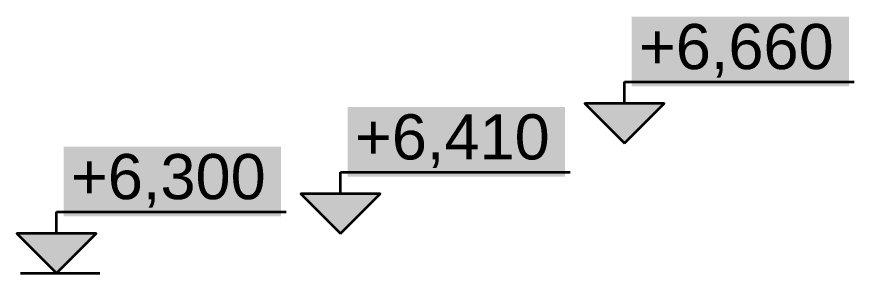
# Model space of a CAD drawing. Header units: metres. Extents: x -13 to 135, y -1 to 10.
# Drawn here: x 10.863 to 13.18, y 6.3 to 7.01 of the extents above; entities that cross this region are included whole.
import ezdxf

# ---------------------------------------------------------------- set-up
doc = ezdxf.new("R2010")
doc.units = ezdxf.units.M
doc.layers.add('A-MASKA', color=7, linetype='Continuous', lineweight=18)
doc.layers.add('A-RZEDNE', color=1, linetype='Continuous', lineweight=25)
doc.styles.add('PL_ARIAL', font='arial.ttf')

msp = doc.modelspace()

# ---------------------------------------------------------------- hatches: boundary and pattern name
at = {"layer": 'A-MASKA', "true_color": 0xffffff}
for points in [[(12.564, 6.8175), (13.1648, 6.8175), (13.1648, 7.01), (12.564, 7.01)], [(11.7783, 6.5675), (12.379, 6.5675), (12.379, 6.76), (11.7783, 6.76)], [(10.9925, 6.4575), (11.5933, 6.4575), (11.5933, 6.65), (10.9925, 6.65)]]:
    msp.add_hatch(color=7, dxfattribs=at).paths.add_polyline_path(points)
at = {"layer": 'A-RZEDNE', "true_color": 0x000000}
for points in [[(12.544, 6.66), (12.654, 6.77), (12.434, 6.77)], [(11.7583, 6.41), (11.8683, 6.52), (11.6483, 6.52)], [(10.9725, 6.3), (11.0825, 6.41), (10.8625, 6.41)]]:
    msp.add_hatch(color=7, dxfattribs=at).paths.add_polyline_path(points)

# ---------------------------------------------------------------- linework, layer by layer
at = {"layer": 'A-RZEDNE', "lineweight": 35, "ltscale": 0.05}
for points in [[(12.544, 6.77), (12.544, 6.83)], [(12.544, 6.83), (13.1798, 6.83)], [(11.7583, 6.52), (11.7583, 6.58)], [(11.7583, 6.58), (12.394, 6.58)], [(10.9725, 6.41), (10.9725, 6.47)], [(10.9725, 6.47), (11.6083, 6.47)], [(10.8725, 6.3), (11.0925, 6.3)]]:
    msp.add_lwpolyline(points, dxfattribs=at)
for points in [[(12.544, 6.66), (12.654, 6.77), (12.434, 6.77)], [(11.7583, 6.41), (11.8683, 6.52), (11.6483, 6.52)], [(10.9725, 6.3), (11.0825, 6.41), (10.8625, 6.41)]]:
    msp.add_lwpolyline(points, close=True, dxfattribs=at)

# ---------------------------------------------------------------- texts
at = {"layer": 'A-RZEDNE', "style": 'PL_ARIAL'}
for s, p in [('+6,660', (12.584, 6.865)), ('+6,410', (11.7983, 6.615)), ('+6,300', (11.0125, 6.505))]:
    msp.add_text(s, height=0.125, dxfattribs=at).set_placement(p)

doc.saveas('drawing.dxf')
